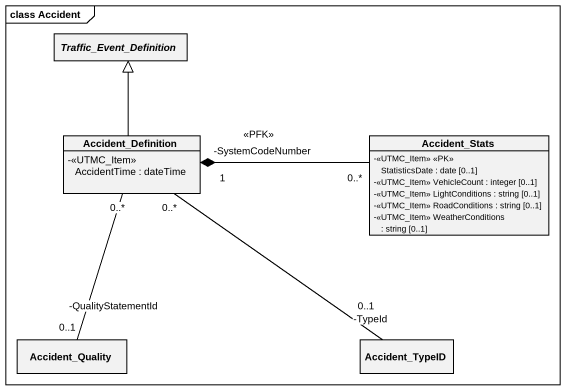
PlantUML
@startuml
mainframe class Accident
hide circle
hide empty members
skinparam classAttributeIconSize 0
abstract class Traffic_Event_Definition
class Accident_Definition {
  -<<UTMC_Item>> AccidentTime : dateTime
}
class Accident_Stats {
  -<<UTMC_Item>> <<PK>> StatisticsDate : date [0..1]
  -<<UTMC_Item>> VehicleCount : integer [0..1]
  -<<UTMC_Item>> LightConditions : string [0..1]
  -<<UTMC_Item>> RoadConditions : string [0..1]
  -<<UTMC_Item>> WeatherConditions : string [0..1]
}
class Accident_Quality
class Accident_TypeID
Accident_Definition -up-|> Traffic_Event_Definition
Accident_Definition "0..*" -- "-QualityStatementId\n0..1" Accident_Quality
Accident_Definition "0..*" -- "-TypeId\n0..1" Accident_TypeID
Accident_Stats "0..*" -left-* "-SystemCodeNumber\n1\n<<PFK>>" Accident_Definition
@enduml
